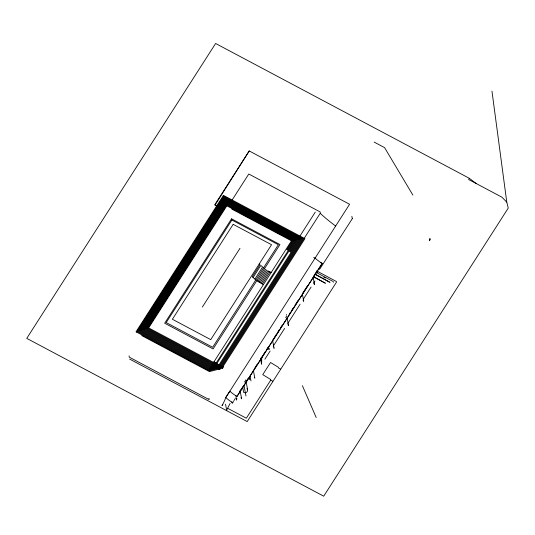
<?xml version="1.0" encoding="UTF-8"?>
<svg xmlns="http://www.w3.org/2000/svg" width="535" height="535" viewBox="0 0 535 535"><rect width="100%" height="100%" fill="white"/><g stroke="black" fill="none" stroke-linecap="round" stroke-linejoin="round"><path stroke-width="0.8" d="M261 360.343L261.047 358.136M261.167 357.795L261.04 360.757M261.2 358.049L261.495 363.258L261.341 357.882M269.038 348.399L269.011 349.649L268.557 347.222M236.858 398.281L236.557 400.113L235.955 396.883M231.862 209.132L291.468 240.81L214.033 361.707L209.292 370.728L209.452 371.591L222.674 368.2L223.63 366.709M222.827 404.313L222.005 405.597A12.372 3.15 -62 0 0 225.797 397.492L349.582 204.276L249.223 150.937L215.083 205.012A72.526 21.333 32.6 0 0 216.3 205.42M249.223 150.937L214.716 204.811L216.535 205.781M136.652 332.128L224.038 195.69L304.923 238.67L222.513 367.338L209.292 370.728L136.037 331.794L223.423 195.355L223.583 196.218M232.116 200.03L248.782 174.015L320.137 211.934L320.358 213.104M202.337 307.07L239.981 248.3M254.894 279.056L253.088 277.518L260.806 265.467L262.611 266.998L254.894 279.056L255.864 279.818M263.407 284.627L257.923 281.31L265.648 269.252M258.993 282.032L266.718 269.974M260.084 282.727L267.808 270.67M261.187 283.396L268.911 271.339M262.297 284.031L270.021 271.974L271.125 272.576L268.269 271.058M286.767 249.698L292.525 240.71L226.853 205.808L148.65 327.908L213.679 362.469L214.702 362.208L222.513 367.338L222.674 368.2M287.442 250.193L293.588 240.589L226.619 204.999L147.633 328.323L213.318 363.232L215.378 362.703M289.522 251.651L296.885 240.155L225.897 202.431L144.49 329.54L212.174 365.512L217.464 364.161M299.847 236.196L315.289 212.094M290.231 252.125L298.008 239.981L225.65 201.528L143.407 329.935L211.78 366.274L218.173 364.636M220.601 368.167L219.704 369.565L218.24 368.789M304.114 238.463L320.218 213.325A66.333 19.507 32.6 0 0 335.652 226.031M230.097 403.43L226.646 410.111M232.177 403.33L233.474 401.303M233.902 400.628L235.246 398.528M239.733 391.52L241.98 388.022M246.461 381.02L248.26 378.218M254.961 367.752L257.161 364.315M262.658 355.735L261.762 357.139L261.608 364.342L260.605 358.992M263.554 354.33L265.353 351.522M266.256 350.117L268.055 347.309M272.997 339.591L273.893 338.187M274.796 336.782L276.595 333.974M277.939 331.874L279.29 329.767M280.641 327.661L281.985 325.554M289.181 314.326L290.525 312.219M291.876 310.113L293.675 307.311M295.019 305.204L298.169 300.289M302.663 293.274L307.605 285.556M320.826 262.732L322.177 263.447L236.985 396.448L235.641 395.733M352.398 218.527L319.515 269.453M264.872 359.206L270.108 351.04M273.224 346.172L284.607 328.396M287.73 323.521L300.088 304.221M303.198 299.366L311.082 287.061M313.771 282.861L314.968 280.995M280.5 369.551L280.393 368.949L278.521 367.953L278.401 367.284L270.536 362.503L262.752 374.654L270.616 379.435L270.743 380.104L246.334 418.216L227.776 408.352M469.389 178.342L468.653 179.506L501.87 197.161L506.772 202.116L508.25 208.082L323.715 496.192L26.75 338.374L215.625 43.482L469.389 178.342L476.03 183.425M285.697 317.556L286.586 316.178M322.204 263.461L236.985 396.448A12.372 3.638 32.7 0 1 230.344 391.593L229.863 391.138L225.797 397.492L226.272 397.946A12.372 3.638 32.7 0 0 232.919 402.802L231.561 402.079M313.858 275.819L317.395 270.349L317.763 272.295L317.362 270.329M374.166 142.083L384.578 147.62L412.853 195.048M313.697 257.415L315.082 258.151M270.743 380.104L272.609 381.101L272.723 381.702M141.715 335.585L209.452 371.591M129.657 359.112L247.183 421.573L336.508 282.112L336.395 281.51L317.77 271.506M316.506 272.589L333.278 281.597L333.405 282.266M323.922 277.177L325.38 277.959M315.222 274.141L330.068 282.413M315.289 274.475L329.366 282.039M313.416 276.501L325.414 283.249L313.483 276.836M256.88 280.574L257.923 281.31M263.588 267.761L264.598 268.516M214.033 361.707L214.702 362.208M253.088 277.518L252.266 276.755L259.983 264.705L259.228 263.949M313.824 283.523L314.48 284.6L313.102 277.264M303.091 300.309L303.746 301.386L302.375 294.049M287.91 324.625L288.566 325.701L287.041 317.549M240.964 397.739L241.619 398.816L240.108 390.744M302.389 385.695L316.198 417.534M286.332 314.526L286.579 315.108M273.826 347.77L274.074 348.352L272.562 340.267M254.58 377.563L254.827 378.145L253.316 370.073M351.856 216.327L352.264 218.42M317.061 270.656L317.335 272.048M250.072 376.065L250.975 380.907M249.464 377.83L249.771 379.442L249.691 378.82M246.1 381.676L247.605 389.741M244.007 385.494L245.966 395.98M242.556 386.758L243.733 392.489A2.615 2.407 -10.6 0 0 246.956 388.664M225.549 404.239L226.76 410.719M208.938 398.308L209.178 399.625L129.289 357.166L129.042 355.855M491.973 91.184L506.772 202.116M322.21 263.394A12.372 3.564 32.8 0 1 315.215 258.178M245.719 379.877A2.615 2.407 -10.6 0 1 244.375 381.983M429.926 238.67L429.424 240.75L430.24 239.473L429.926 238.67M224.319 196.706L137.803 331.78L209.72 369.999L221.784 366.91L303.753 238.924L224.319 196.706M224.593 197.709L138.946 331.426L210.141 369.264L221.055 366.468L302.596 239.158L224.593 197.709M224.861 198.692L140.076 331.065L210.563 368.528L220.326 366.02L301.432 239.386L224.861 198.692M225.128 199.655L141.2 330.697L210.977 367.779L219.604 365.565L300.282 239.6L225.128 199.655M225.389 200.598L142.31 330.316L211.385 367.03L218.882 365.104L299.139 239.794L225.389 200.598M226.144 203.313L145.553 329.139L212.562 364.756L216.762 363.68L295.775 240.315L226.144 203.313M226.385 204.169L146.603 328.737L212.943 363.994L216.066 363.191L294.678 240.462L226.385 204.169M231.548 218.828L164.686 323.22L213.09 348.94L279.945 244.555L231.548 218.828M231.889 220.019L166.198 322.578L212.662 347.275L278.354 244.716L231.889 220.019M233.18 224.332L172.384 319.255L210.743 339.645L271.546 244.716L233.18 224.332"/></g></svg>
